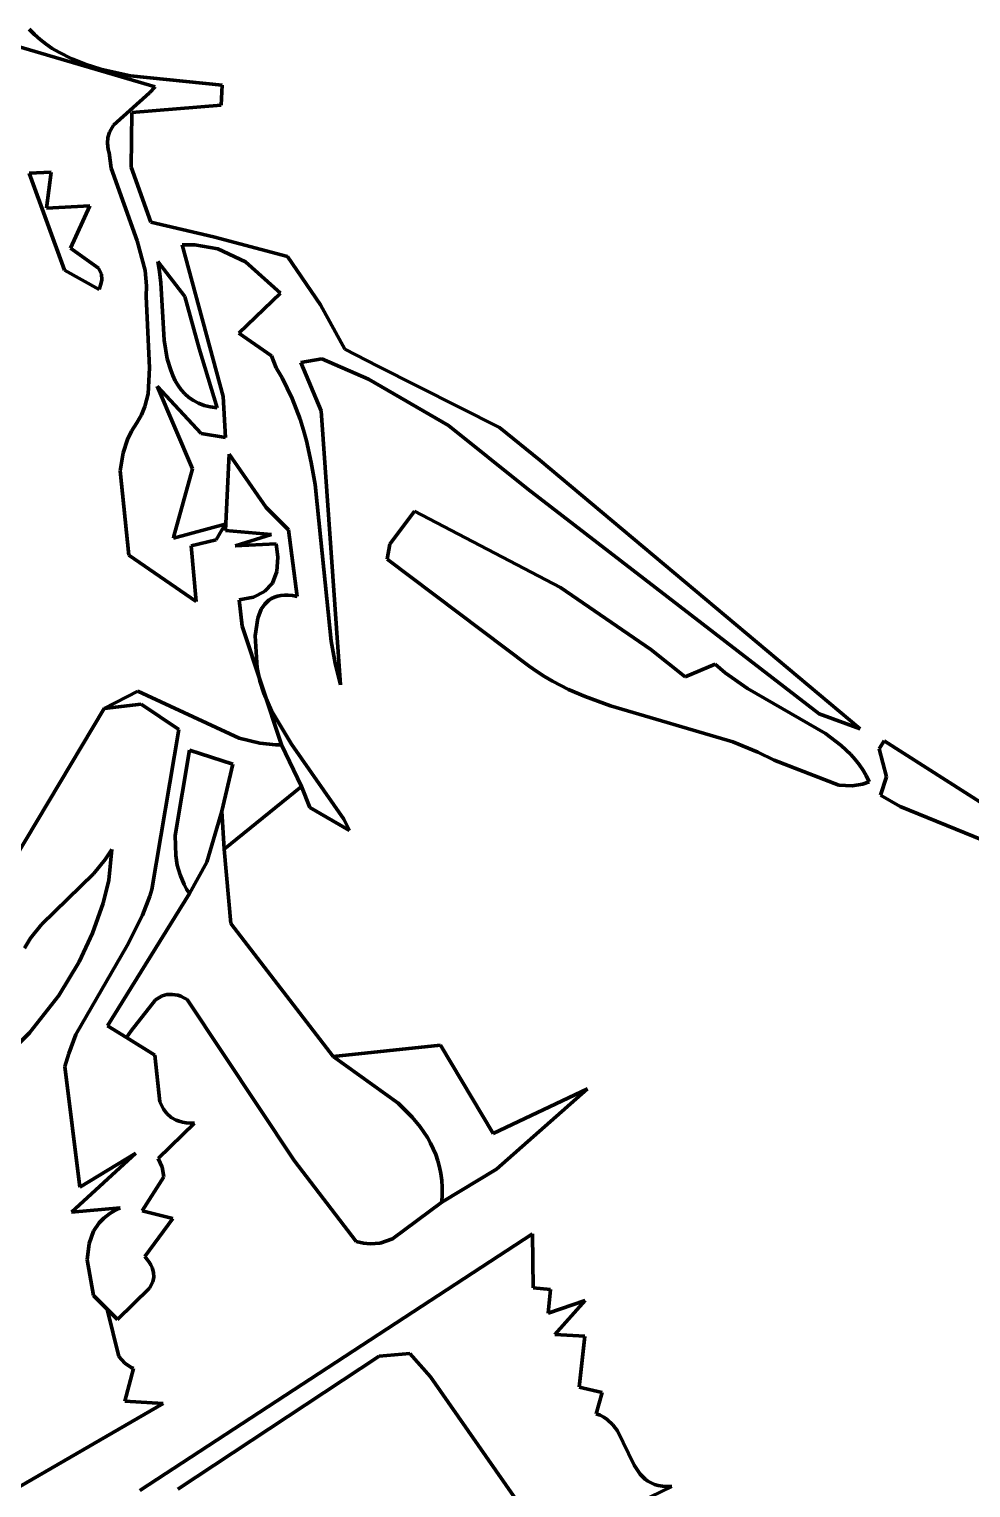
# Model space of a CAD drawing. Header units: millimetres. Extents: x 0 to 8.3, y 0 to 12.4.
# Drawn here: x 5.837 to 6.647, y 4.864 to 6.119 of the extents above; entities that cross this region are included whole.
import ezdxf

# ---------------------------------------------------------------- set-up
doc = ezdxf.new("R2010")
doc.units = ezdxf.units.MM
for name, color, linetype, lineweight in [('color#131313ff', 7, 'CONTINUOUS', 100), ('color#7c7c7cff', 7, 'CONTINUOUS', 100), ('color#c5c5c5ff', 7, 'CONTINUOUS', 100), ('color#ffffffff', 7, 'CONTINUOUS', 100)]:
    doc.layers.add(name, color=color, linetype=linetype, lineweight=lineweight)

msp = doc.modelspace()

# ---------------------------------------------------------------- linework, layer by layer
at = {"layer": 'color#131313ff'}
for p, q in [((5.8367, 6.1187), (5.8414, 6.1141)), ((5.8414, 6.1141), (5.8463, 6.1098)), ((5.9452, 6.0691), (5.8224, 6.1051)), ((5.8463, 6.1098), (5.8514, 6.1059)), ((5.8514, 6.1059), (5.8567, 6.1022)), ((5.8567, 6.1022), (5.8622, 6.0989)), ((5.8622, 6.0989), (5.8736, 6.0931)), ((5.8736, 6.0931), (5.8856, 6.0882)), ((5.8856, 6.0882), (5.8981, 6.0843)), ((5.8981, 6.0843), (5.924, 6.0786)), ((5.924, 6.0786), (6.0029, 6.0706)), ((5.9093, 6.0362), (5.9404, 6.0638)), ((5.9404, 6.0638), (5.9452, 6.0691)), ((6.0029, 6.0706), (6.0021, 6.0532)), ((6.0021, 6.0532), (5.9251, 6.047)), ((5.9059, 6.03), (5.9093, 6.0362)), ((5.9251, 6.047), (5.9245, 6.0001)), ((5.9041, 6.0206), (5.9045, 6.0255)), ((5.9045, 6.0255), (5.9059, 6.03)), ((5.9048, 6.0153), (5.9041, 6.0206)), ((5.9056, 6.0124), (5.9048, 6.0153)), ((5.9074, 5.9992), (5.9056, 6.0124)), ((5.9297, 5.9365), (5.9074, 5.9992)), ((5.9245, 6.0001), (5.9414, 5.9527)), ((5.8369, 5.9947), (5.8558, 5.9957)), ((5.8671, 5.9113), (5.8369, 5.9947)), ((5.8558, 5.9957), (5.8518, 5.9646)), ((5.8518, 5.9646), (5.8889, 5.9667)), ((5.8889, 5.9667), (5.8724, 5.9302)), ((5.9414, 5.9527), (5.9953, 5.94)), ((5.9365, 5.911), (5.9297, 5.9365)), ((5.9953, 5.94), (6.059, 5.9233)), ((5.8724, 5.9302), (5.8965, 5.913)), ((5.9793, 5.9332), (5.9686, 5.9333)), ((5.9686, 5.9333), (6.0039, 5.8028)), ((5.9992, 5.9297), (5.9793, 5.9332)), ((6.0229, 5.9187), (5.9992, 5.9297)), ((6.059, 5.9233), (6.0875, 5.8817)), ((5.8969, 5.8949), (5.8671, 5.9113)), ((5.8965, 5.913), (5.8991, 5.908)), ((5.9377, 5.8979), (5.9365, 5.911)), ((5.9476, 5.919), (5.9491, 5.9102)), ((5.9707, 5.8888), (5.9476, 5.919)), ((5.9491, 5.9102), (5.9501, 5.9004)), ((6.0531, 5.8915), (6.0229, 5.9187)), ((5.8986, 5.8993), (5.8969, 5.8949)), ((5.8993, 5.9032), (5.8986, 5.8993)), ((5.8991, 5.908), (5.8993, 5.9032)), ((5.9374, 5.8888), (5.9377, 5.8979)), ((5.9501, 5.9004), (5.9531, 5.8512)), ((5.9404, 5.8274), (5.9374, 5.8888)), ((5.9831, 5.844), (5.9707, 5.8888)), ((6.0171, 5.8571), (6.0531, 5.8915)), ((6.0875, 5.8817), (6.1084, 5.8434)), ((5.9531, 5.8512), (5.9557, 5.8352)), ((6.0453, 5.8377), (6.0171, 5.8571)), ((5.9557, 5.8352), (5.9586, 5.8253)), ((5.9986, 5.7929), (5.9831, 5.844)), ((6.0493, 5.8273), (6.0453, 5.8377)), ((6.0887, 5.8351), (6.0707, 5.8321)), ((6.1287, 5.8176), (6.0887, 5.8351)), ((6.1084, 5.8434), (6.137, 5.8289)), ((5.9392, 5.8049), (5.9404, 5.8274)), ((5.9586, 5.8253), (5.9604, 5.8207)), ((6.0544, 5.8187), (6.0493, 5.8273)), ((6.0707, 5.8321), (6.0881, 5.7903)), ((6.137, 5.8289), (6.2415, 5.7762)), ((5.9848, 5.7709), (5.9469, 5.8115)), ((5.9469, 5.8115), (5.9774, 5.7406)), ((5.9604, 5.8207), (5.9624, 5.8163)), ((5.9624, 5.8163), (5.9649, 5.8122)), ((5.9649, 5.8122), (5.9676, 5.8085)), ((6.0589, 5.8099), (6.0544, 5.8187)), ((6.063, 5.8011), (6.0589, 5.8099)), ((6.1976, 5.7777), (6.1287, 5.8176)), ((5.9364, 5.794), (5.9392, 5.8049)), ((5.9676, 5.8085), (5.9707, 5.805)), ((5.9707, 5.805), (5.9742, 5.8019)), ((5.9742, 5.8019), (5.9782, 5.7992)), ((5.9782, 5.7992), (5.9825, 5.7969)), ((5.9825, 5.7969), (5.9874, 5.7951)), ((6.0039, 5.8028), (6.0059, 5.7674)), ((6.0667, 5.7921), (6.063, 5.8011)), ((5.9294, 5.7801), (5.9334, 5.787)), ((5.9334, 5.787), (5.9364, 5.794)), ((5.9874, 5.7951), (5.9927, 5.7938)), ((5.9927, 5.7938), (5.9986, 5.7929)), ((6.07, 5.7831), (6.0667, 5.7921)), ((6.0881, 5.7903), (6.1048, 5.5546)), ((5.9213, 5.7657), (5.9249, 5.773)), ((5.9249, 5.773), (5.9294, 5.7801)), ((6.0729, 5.7739), (6.07, 5.7831)), ((6.0754, 5.7647), (6.0729, 5.7739)), ((6.2656, 5.7233), (6.1976, 5.7777)), ((6.2415, 5.7762), (6.2763, 5.748)), ((5.9176, 5.7543), (5.9213, 5.7657)), ((6.0059, 5.7674), (5.9848, 5.7709)), ((6.0796, 5.7461), (6.0754, 5.7647)), ((5.9151, 5.7387), (5.9176, 5.7543)), ((6.0057, 5.6876), (6.0086, 5.7476)), ((6.0086, 5.7476), (6.0089, 5.7532)), ((6.0089, 5.7532), (6.0408, 5.7073)), ((6.2763, 5.748), (6.552, 5.517)), ((5.9226, 5.6664), (5.9151, 5.7387)), ((5.9774, 5.7406), (5.9614, 5.6826)), ((6.0828, 5.7271), (6.0796, 5.7461)), ((6.0879, 5.6791), (6.0828, 5.7271)), ((6.5167, 5.5299), (6.2656, 5.7233)), ((6.0408, 5.7073), (6.0599, 5.688)), ((5.9609, 5.681), (6.0054, 5.693)), ((6.0054, 5.693), (5.9976, 5.6794)), ((6.0454, 5.684), (6.0057, 5.6876)), ((6.014, 5.6743), (6.0454, 5.684)), ((6.0599, 5.688), (6.0674, 5.6308)), ((5.9614, 5.6826), (5.9609, 5.681)), ((5.9976, 5.6794), (5.9763, 5.6743)), ((5.9763, 5.6743), (5.9806, 5.6265)), ((6.0495, 5.6761), (6.014, 5.6743)), ((6.0508, 5.6645), (6.0495, 5.6761)), ((6.0966, 5.5923), (6.0879, 5.6791)), ((5.9806, 5.6265), (5.9226, 5.6664)), ((6.0499, 5.6522), (6.0508, 5.6645)), ((6.0461, 5.6423), (6.0499, 5.6522)), ((6.0298, 5.6301), (6.0394, 5.635)), ((6.0394, 5.635), (6.0461, 5.6423)), ((6.0174, 5.6277), (6.0298, 5.6301)), ((6.02, 5.6053), (6.0174, 5.6277)), ((6.0395, 5.624), (6.0366, 5.6197)), ((6.0432, 5.6275), (6.0395, 5.624)), ((6.0454, 5.6289), (6.0432, 5.6275)), ((6.0478, 5.63), (6.0454, 5.6289)), ((6.0504, 5.6309), (6.0478, 5.63)), ((6.0533, 5.6315), (6.0504, 5.6309)), ((6.0564, 5.6319), (6.0533, 5.6315)), ((6.0598, 5.6318), (6.0564, 5.6319)), ((6.0635, 5.6315), (6.0598, 5.6318)), ((6.0674, 5.6308), (6.0635, 5.6315)), ((6.0335, 5.612), (6.0313, 5.597)), ((6.0366, 5.6197), (6.0335, 5.612)), ((6.0539, 5.503), (6.02, 5.6053)), ((6.0313, 5.597), (6.0329, 5.5693)), ((6.1002, 5.5733), (6.0966, 5.5923)), ((6.1048, 5.5546), (6.1002, 5.5733)), ((6.0329, 5.5693), (6.0353, 5.5582)), ((6.0353, 5.5582), (6.0387, 5.5475)), ((6.0387, 5.5475), (6.0453, 5.5323)), ((5.7978, 5.3611), (5.9013, 5.5343)), ((5.9013, 5.5343), (5.9333, 5.5381)), ((5.9333, 5.5381), (5.9655, 5.5164)), ((6.0453, 5.5323), (6.0627, 5.5038)), ((6.552, 5.517), (6.5167, 5.5299)), ((5.9655, 5.5164), (5.9423, 5.3787)), ((6.0713, 5.4673), (6.0539, 5.503)), ((6.0627, 5.5038), (6.1075, 5.4392)), ((6.0783, 5.4493), (6.0713, 5.4673)), ((5.9896, 5.4022), (6.0027, 5.4461)), ((6.0027, 5.4461), (6.0045, 5.4135)), ((6.1125, 5.4293), (6.0783, 5.4493)), ((6.1075, 5.4392), (6.1125, 5.4293)), ((5.9078, 5.413), (5.9022, 5.4045)), ((5.9054, 5.3866), (5.9078, 5.413)), ((6.0045, 5.4135), (6.0104, 5.3494)), ((5.9022, 5.4045), (5.8924, 5.3925)), ((5.9747, 5.3752), (5.9896, 5.4022)), ((5.8924, 5.3925), (5.8475, 5.3485)), ((5.9004, 5.3668), (5.9054, 5.3866)), ((5.9042, 5.2614), (5.9747, 5.3752)), ((5.9406, 5.373), (5.9344, 5.3566)), ((5.9423, 5.3787), (5.9406, 5.373)), ((5.8914, 5.3412), (5.9004, 5.3668)), ((5.8475, 5.3485), (5.838, 5.3367)), ((5.9344, 5.3566), (5.9211, 5.3305)), ((6.0104, 5.3494), (6.0983, 5.2349)), ((5.838, 5.3367), (5.8327, 5.3283)), ((5.8798, 5.3166), (5.8914, 5.3412)), ((5.9211, 5.3305), (5.877, 5.2541)), ((5.8622, 5.2876), (5.8798, 5.3166)), ((5.8371, 5.2554), (5.8622, 5.2876)), ((5.9455, 5.2839), (5.9245, 5.257)), ((5.9512, 5.2871), (5.9455, 5.2839)), ((5.9554, 5.2883), (5.9512, 5.2871)), ((5.9599, 5.2885), (5.9554, 5.2883)), ((5.9648, 5.2877), (5.9599, 5.2885)), ((5.9673, 5.2868), (5.9648, 5.2877)), ((5.97, 5.2856), (5.9673, 5.2868)), ((5.9728, 5.2841), (5.97, 5.2856)), ((6.065, 5.1455), (5.9728, 5.2841)), ((5.9206, 5.2514), (5.9042, 5.2614)), ((5.8035, 5.2218), (5.8371, 5.2554)), ((5.877, 5.2541), (5.8708, 5.2377)), ((5.9245, 5.257), (5.9206, 5.2514)), ((5.8708, 5.2377), (5.8676, 5.2264)), ((6.0983, 5.2349), (6.1543, 5.1948)), ((5.8676, 5.2264), (5.8803, 5.1225)), ((6.1543, 5.1948), (6.1663, 5.1829)), ((6.1663, 5.1829), (6.1733, 5.1744)), ((6.1733, 5.1744), (6.1795, 5.1653)), ((6.1795, 5.1653), (6.1822, 5.1605)), ((6.1822, 5.1605), (6.1846, 5.1556)), ((5.9286, 5.1518), (5.8733, 5.101)), ((5.8803, 5.1225), (5.9286, 5.1518)), ((6.1183, 5.076), (6.065, 5.1455)), ((6.1846, 5.1556), (6.1867, 5.1506)), ((6.1867, 5.1506), (6.1885, 5.1453)), ((6.1885, 5.1453), (6.19, 5.1399)), ((6.19, 5.1399), (6.1912, 5.1343)), ((6.1912, 5.1343), (6.1919, 5.1285)), ((6.1919, 5.1285), (6.1923, 5.1225)), ((6.1923, 5.1225), (6.1923, 5.1163)), ((6.1919, 5.1098), (6.1495, 5.0782)), ((6.1923, 5.1163), (6.1919, 5.1098)), ((5.8733, 5.101), (5.9152, 5.1049)), ((5.9012, 5.0961), (5.8971, 5.0919)), ((5.9062, 5.1), (5.9012, 5.0961)), ((5.912, 5.1034), (5.9062, 5.1)), ((5.9152, 5.1049), (5.912, 5.1034)), ((5.8923, 5.0848), (5.8883, 5.0743)), ((5.8971, 5.0919), (5.8923, 5.0848)), ((5.932, 4.8618), (6.2699, 5.0825)), ((6.2699, 5.0825), (6.2705, 5.0361)), ((5.8883, 5.0743), (5.8867, 5.06)), ((6.1244, 5.0745), (6.1183, 5.076)), ((6.1303, 5.0739), (6.1244, 5.0745)), ((6.1388, 5.0746), (6.1303, 5.0739)), ((6.1495, 5.0782), (6.1388, 5.0746)), ((5.8867, 5.06), (5.8922, 5.0295)), ((6.2705, 5.0361), (6.2854, 5.0347)), ((6.2854, 5.0347), (6.2834, 5.0142)), ((5.8922, 5.0295), (5.9038, 5.0178)), ((6.2834, 5.0142), (6.3154, 5.0251)), ((6.3154, 5.0251), (6.2892, 4.9958)), ((5.9038, 5.0178), (5.9141, 4.9771)), ((6.2892, 4.9958), (6.3149, 4.9945)), ((6.3149, 4.9945), (6.31, 4.9507)), ((5.9141, 4.9771), (5.9191, 4.9712)), ((5.9191, 4.9712), (5.9245, 4.9676)), ((6.1381, 4.9773), (5.9648, 4.8629)), ((6.1645, 4.9795), (6.1381, 4.9773)), ((6.1822, 4.9596), (6.1645, 4.9795)), ((5.9267, 4.9667), (5.9191, 4.9387)), ((5.9245, 4.9676), (5.9267, 4.9667)), ((6.2771, 4.8237), (6.1822, 4.9596)), ((6.31, 4.9507), (6.33, 4.946)), ((6.33, 4.946), (6.3249, 4.9278)), ((5.9522, 4.9365), (5.8289, 4.8651)), ((5.9191, 4.9387), (5.9522, 4.9365)), ((6.3249, 4.9278), (6.3283, 4.9264)), ((6.3283, 4.9264), (6.3314, 4.9247)), ((6.3314, 4.9247), (6.3342, 4.9227)), ((6.3342, 4.9227), (6.3391, 4.9182)), ((6.3391, 4.9182), (6.3431, 4.9131)), ((6.3431, 4.9131), (6.3576, 4.8836)), ((6.3576, 4.8836), (6.3627, 4.8759)), ((6.3627, 4.8759), (6.3669, 4.8716)), ((6.3669, 4.8716), (6.3693, 4.8698)), ((6.3693, 4.8698), (6.372, 4.8683)), ((6.372, 4.8683), (6.3749, 4.867)), ((6.39, 4.8653), (6.3254, 4.8339)), ((6.3749, 4.867), (6.3782, 4.8661)), ((6.3782, 4.8661), (6.3818, 4.8654)), ((6.3818, 4.8654), (6.3857, 4.8652)), ((6.3857, 4.8652), (6.39, 4.8653))]:
    msp.add_line(p, q, dxfattribs=at)
at = {"layer": 'color#7c7c7cff'}
for p, q in [((6.5684, 5.4997), (6.5726, 5.5065)), ((6.5745, 5.4757), (6.5684, 5.4997)), ((6.5726, 5.5065), (6.8796, 5.3108)), ((6.5694, 5.4598), (6.5745, 5.4757)), ((6.5864, 5.45), (6.5694, 5.4598)), ((6.6576, 5.4211), (6.5864, 5.45))]:
    msp.add_line(p, q, dxfattribs=at)
at = {"layer": 'color#c5c5c5ff'}
for p, q in [((6.1473, 5.6758), (6.1684, 5.704)), ((6.1684, 5.704), (6.294, 5.6385)), ((6.145, 5.6628), (6.1473, 5.6758)), ((6.2672, 5.5707), (6.145, 5.6628)), ((6.294, 5.6385), (6.3719, 5.5852)), ((6.3719, 5.5852), (6.4015, 5.5615)), ((6.4015, 5.5615), (6.4271, 5.5725)), ((6.4271, 5.5725), (6.4358, 5.565)), ((6.2737, 5.5661), (6.2672, 5.5707)), ((6.2804, 5.5619), (6.2737, 5.5661)), ((6.2871, 5.5579), (6.2804, 5.5619)), ((6.4358, 5.565), (6.4551, 5.5517)), ((5.9013, 5.5343), (5.9304, 5.5492)), ((5.9304, 5.5492), (6.0175, 5.5089)), ((6.301, 5.5508), (6.2871, 5.5579)), ((6.3152, 5.5446), (6.301, 5.5508)), ((6.4551, 5.5517), (6.5222, 5.513)), ((5.9333, 5.5381), (5.9013, 5.5343)), ((5.9655, 5.5164), (5.9333, 5.5381)), ((6.3372, 5.5366), (6.3152, 5.5446)), ((6.4423, 5.5058), (6.3372, 5.5366)), ((5.9423, 5.3787), (5.9655, 5.5164)), ((6.0175, 5.5089), (6.0353, 5.5046)), ((6.5222, 5.513), (6.5357, 5.5025)), ((5.9749, 5.4986), (5.9625, 5.4251)), ((6.0121, 5.4865), (5.9749, 5.4986)), ((6.0353, 5.5046), (6.0492, 5.5031)), ((6.0492, 5.5031), (6.0539, 5.503)), ((6.0539, 5.503), (6.0713, 5.4673)), ((6.464, 5.4969), (6.4423, 5.5058)), ((6.478, 5.49), (6.464, 5.4969)), ((6.5357, 5.5025), (6.5438, 5.4947)), ((6.0027, 5.4461), (6.0121, 5.4865)), ((6.5336, 5.4683), (6.478, 5.49)), ((6.5438, 5.4947), (6.5476, 5.4905)), ((6.5476, 5.4905), (6.551, 5.4861)), ((6.551, 5.4861), (6.5543, 5.4815)), ((6.5598, 5.4714), (6.5539, 5.4693)), ((6.5543, 5.4815), (6.5572, 5.4766)), ((6.5572, 5.4766), (6.5598, 5.4714)), ((6.0713, 5.4673), (6.0045, 5.4135)), ((6.5451, 5.4678), (6.5336, 5.4683)), ((6.5539, 5.4693), (6.5451, 5.4678)), ((6.0045, 5.4135), (6.0027, 5.4461)), ((5.9625, 5.4251), (5.9629, 5.4079)), ((5.9629, 5.4079), (5.9643, 5.3995)), ((5.9643, 5.3995), (5.9667, 5.3913)), ((5.9667, 5.3913), (5.9701, 5.3831)), ((5.9701, 5.3831), (5.9722, 5.3791)), ((5.9747, 5.3752), (5.9042, 5.2614)), ((5.9344, 5.3566), (5.9406, 5.373)), ((5.9406, 5.373), (5.9423, 5.3787)), ((5.9722, 5.3791), (5.9747, 5.3752)), ((5.9211, 5.3305), (5.9344, 5.3566)), ((5.877, 5.2541), (5.9211, 5.3305)), ((5.9042, 5.2614), (5.9206, 5.2514)), ((5.8708, 5.2377), (5.877, 5.2541)), ((5.9206, 5.2514), (5.9449, 5.2363)), ((6.0983, 5.2349), (6.1909, 5.2447)), ((6.1909, 5.2447), (6.2362, 5.1689)), ((5.8676, 5.2264), (5.8708, 5.2377)), ((5.9449, 5.2363), (5.9493, 5.1961)), ((6.1543, 5.1948), (6.0983, 5.2349)), ((5.8803, 5.1225), (5.8676, 5.2264)), ((6.2362, 5.1689), (6.3174, 5.2073)), ((6.3174, 5.2073), (6.2391, 5.1382)), ((5.9493, 5.1961), (5.9524, 5.1896)), ((6.1663, 5.1829), (6.1543, 5.1948)), ((5.9524, 5.1896), (5.9553, 5.1859)), ((5.9553, 5.1859), (5.959, 5.1827)), ((5.959, 5.1827), (5.9634, 5.1803)), ((6.1733, 5.1744), (6.1663, 5.1829)), ((5.979, 5.1776), (5.9477, 5.1472)), ((5.9634, 5.1803), (5.966, 5.1793)), ((5.966, 5.1793), (5.9689, 5.1786)), ((5.9689, 5.1786), (5.972, 5.178)), ((5.972, 5.178), (5.9753, 5.1777)), ((5.9753, 5.1777), (5.979, 5.1776)), ((6.1795, 5.1653), (6.1733, 5.1744)), ((6.1822, 5.1605), (6.1795, 5.1653)), ((6.1846, 5.1556), (6.1822, 5.1605)), ((5.8733, 5.101), (5.9286, 5.1518)), ((5.9286, 5.1518), (5.8803, 5.1225)), ((5.9477, 5.1472), (5.9514, 5.1399)), ((6.1867, 5.1506), (6.1846, 5.1556)), ((6.1885, 5.1453), (6.1867, 5.1506)), ((6.19, 5.1399), (6.1885, 5.1453)), ((5.9514, 5.1399), (5.9526, 5.1314)), ((6.1912, 5.1343), (6.19, 5.1399)), ((6.1919, 5.1285), (6.1912, 5.1343)), ((6.2391, 5.1382), (6.1919, 5.1098)), ((5.9526, 5.1314), (5.934, 5.1024)), ((6.1923, 5.1225), (6.1919, 5.1285)), ((6.1923, 5.1163), (6.1923, 5.1225)), ((6.1919, 5.1098), (6.1923, 5.1163)), ((5.9152, 5.1049), (5.8733, 5.101)), ((5.8971, 5.0919), (5.9012, 5.0961)), ((5.9012, 5.0961), (5.9062, 5.1)), ((5.9062, 5.1), (5.912, 5.1034)), ((5.912, 5.1034), (5.9152, 5.1049)), ((5.934, 5.1024), (5.9604, 5.0956)), ((5.9604, 5.0956), (5.9362, 5.0629)), ((5.8883, 5.0743), (5.8923, 5.0848)), ((5.8923, 5.0848), (5.8971, 5.0919)), ((5.8867, 5.06), (5.8883, 5.0743)), ((5.8922, 5.0295), (5.8867, 5.06)), ((5.9362, 5.0629), (5.9383, 5.0605)), ((5.9383, 5.0605), (5.9401, 5.0581)), ((5.9401, 5.0581), (5.9415, 5.0558)), ((5.9415, 5.0558), (5.9426, 5.0536)), ((5.9426, 5.0536), (5.9439, 5.0493)), ((5.944, 5.0452), (5.9432, 5.0413)), ((5.9439, 5.0493), (5.944, 5.0452)), ((5.9404, 5.0357), (5.9129, 5.0089)), ((5.9432, 5.0413), (5.9404, 5.0357)), ((5.9038, 5.0178), (5.8922, 5.0295)), ((5.9129, 5.0089), (5.9038, 5.0178))]:
    msp.add_line(p, q, dxfattribs=at)
at = {"layer": 'color#ffffffff'}
for p, q in [((5.8414, 6.1141), (5.8367, 6.1187)), ((5.8463, 6.1098), (5.8414, 6.1141)), ((5.8224, 6.1051), (5.9452, 6.0691)), ((5.8514, 6.1059), (5.8463, 6.1098)), ((5.8567, 6.1022), (5.8514, 6.1059)), ((5.8622, 6.0989), (5.8567, 6.1022)), ((5.8736, 6.0931), (5.8622, 6.0989)), ((5.8856, 6.0882), (5.8736, 6.0931)), ((5.8981, 6.0843), (5.8856, 6.0882)), ((5.924, 6.0786), (5.8981, 6.0843)), ((6.0029, 6.0706), (5.924, 6.0786)), ((5.9404, 6.0638), (5.9093, 6.0362)), ((5.9452, 6.0691), (5.9404, 6.0638)), ((6.0021, 6.0532), (6.0029, 6.0706)), ((5.9251, 6.047), (6.0021, 6.0532)), ((5.9093, 6.0362), (5.9059, 6.03)), ((5.9245, 6.0001), (5.9251, 6.047)), ((5.9045, 6.0255), (5.9041, 6.0206)), ((5.9059, 6.03), (5.9045, 6.0255)), ((5.9041, 6.0206), (5.9048, 6.0153)), ((5.9048, 6.0153), (5.9056, 6.0124)), ((5.9056, 6.0124), (5.9074, 5.9992)), ((5.9074, 5.9992), (5.9297, 5.9365)), ((5.9414, 5.9527), (5.9245, 6.0001)), ((5.8558, 5.9957), (5.8369, 5.9947)), ((5.8369, 5.9947), (5.8671, 5.9113)), ((5.8518, 5.9646), (5.8558, 5.9957)), ((5.8889, 5.9667), (5.8518, 5.9646)), ((5.8724, 5.9302), (5.8889, 5.9667)), ((5.9953, 5.94), (5.9414, 5.9527)), ((5.9297, 5.9365), (5.9365, 5.911)), ((6.059, 5.9233), (5.9953, 5.94)), ((5.8965, 5.913), (5.8724, 5.9302)), ((6.0039, 5.8028), (5.9686, 5.9333)), ((5.9686, 5.9333), (5.9793, 5.9332)), ((5.9793, 5.9332), (5.9992, 5.9297)), ((5.9992, 5.9297), (6.0229, 5.9187)), ((6.0875, 5.8817), (6.059, 5.9233)), ((5.8671, 5.9113), (5.8969, 5.8949)), ((5.8991, 5.908), (5.8965, 5.913)), ((5.9365, 5.911), (5.9377, 5.8979)), ((5.9476, 5.919), (5.9707, 5.8888)), ((5.9491, 5.9102), (5.9476, 5.919)), ((5.9501, 5.9004), (5.9491, 5.9102)), ((6.0229, 5.9187), (6.0531, 5.8915)), ((5.8969, 5.8949), (5.8986, 5.8993)), ((5.8986, 5.8993), (5.8993, 5.9032)), ((5.8993, 5.9032), (5.8991, 5.908)), ((5.9377, 5.8979), (5.9374, 5.8888)), ((5.9531, 5.8512), (5.9501, 5.9004)), ((5.9374, 5.8888), (5.9404, 5.8274)), ((5.9707, 5.8888), (5.9831, 5.844)), ((6.0531, 5.8915), (6.0171, 5.8571)), ((6.1084, 5.8434), (6.0875, 5.8817)), ((5.9557, 5.8352), (5.9531, 5.8512)), ((6.0171, 5.8571), (6.0453, 5.8377)), ((5.9586, 5.8253), (5.9557, 5.8352)), ((5.9831, 5.844), (5.9986, 5.7929)), ((6.0453, 5.8377), (6.0493, 5.8273)), ((6.0707, 5.8321), (6.0887, 5.8351)), ((6.0887, 5.8351), (6.1287, 5.8176)), ((6.137, 5.8289), (6.1084, 5.8434)), ((5.9404, 5.8274), (5.9392, 5.8049)), ((5.9604, 5.8207), (5.9586, 5.8253)), ((6.0493, 5.8273), (6.0544, 5.8187)), ((6.0881, 5.7903), (6.0707, 5.8321)), ((6.2415, 5.7762), (6.137, 5.8289)), ((5.9774, 5.7406), (5.9469, 5.8115)), ((5.9469, 5.8115), (5.9848, 5.7709)), ((5.9624, 5.8163), (5.9604, 5.8207)), ((5.9649, 5.8122), (5.9624, 5.8163)), ((5.9676, 5.8085), (5.9649, 5.8122)), ((6.0544, 5.8187), (6.0589, 5.8099)), ((6.0589, 5.8099), (6.063, 5.8011)), ((6.1287, 5.8176), (6.1976, 5.7777)), ((5.9392, 5.8049), (5.9364, 5.794)), ((5.9707, 5.805), (5.9676, 5.8085)), ((5.9742, 5.8019), (5.9707, 5.805)), ((5.9782, 5.7992), (5.9742, 5.8019)), ((5.9825, 5.7969), (5.9782, 5.7992)), ((5.9874, 5.7951), (5.9825, 5.7969)), ((6.0059, 5.7674), (6.0039, 5.8028)), ((6.063, 5.8011), (6.0667, 5.7921)), ((5.9334, 5.787), (5.9294, 5.7801)), ((5.9364, 5.794), (5.9334, 5.787)), ((5.9927, 5.7938), (5.9874, 5.7951)), ((5.9986, 5.7929), (5.9927, 5.7938)), ((6.0667, 5.7921), (6.07, 5.7831)), ((6.1048, 5.5546), (6.0881, 5.7903)), ((5.9249, 5.773), (5.9213, 5.7657)), ((5.9294, 5.7801), (5.9249, 5.773)), ((6.07, 5.7831), (6.0729, 5.7739)), ((6.0729, 5.7739), (6.0754, 5.7647)), ((6.1976, 5.7777), (6.2656, 5.7233)), ((6.2763, 5.748), (6.2415, 5.7762)), ((5.9213, 5.7657), (5.9176, 5.7543)), ((5.9848, 5.7709), (6.0059, 5.7674)), ((6.0754, 5.7647), (6.0796, 5.7461)), ((5.9176, 5.7543), (5.9151, 5.7387)), ((6.0086, 5.7476), (6.0057, 5.6876)), ((6.0089, 5.7532), (6.0086, 5.7476)), ((6.0408, 5.7073), (6.0089, 5.7532)), ((6.552, 5.517), (6.2763, 5.748)), ((5.9151, 5.7387), (5.9226, 5.6664)), ((5.9614, 5.6826), (5.9774, 5.7406)), ((6.0796, 5.7461), (6.0828, 5.7271)), ((6.0828, 5.7271), (6.0879, 5.6791)), ((6.2656, 5.7233), (6.5167, 5.5299)), ((6.0599, 5.688), (6.0408, 5.7073)), ((6.1684, 5.704), (6.1473, 5.6758)), ((6.294, 5.6385), (6.1684, 5.704)), ((6.0054, 5.693), (5.9609, 5.681)), ((5.9976, 5.6794), (6.0054, 5.693)), ((6.0057, 5.6876), (6.0454, 5.684)), ((6.0454, 5.684), (6.014, 5.6743)), ((6.0674, 5.6308), (6.0599, 5.688)), ((5.9609, 5.681), (5.9614, 5.6826)), ((5.9763, 5.6743), (5.9976, 5.6794)), ((5.9806, 5.6265), (5.9763, 5.6743)), ((6.014, 5.6743), (6.0495, 5.6761)), ((6.0495, 5.6761), (6.0508, 5.6645)), ((6.0879, 5.6791), (6.0966, 5.5923)), ((6.1473, 5.6758), (6.145, 5.6628)), ((5.9226, 5.6664), (5.9806, 5.6265)), ((6.0508, 5.6645), (6.0499, 5.6522)), ((6.145, 5.6628), (6.2672, 5.5707)), ((6.0499, 5.6522), (6.0461, 5.6423)), ((6.0394, 5.635), (6.0298, 5.6301)), ((6.0461, 5.6423), (6.0394, 5.635)), ((6.3719, 5.5852), (6.294, 5.6385)), ((6.0298, 5.6301), (6.0174, 5.6277)), ((6.0174, 5.6277), (6.02, 5.6053)), ((6.0366, 5.6197), (6.0395, 5.624)), ((6.0395, 5.624), (6.0432, 5.6275)), ((6.0432, 5.6275), (6.0454, 5.6289)), ((6.0454, 5.6289), (6.0478, 5.63)), ((6.0478, 5.63), (6.0504, 5.6309)), ((6.0504, 5.6309), (6.0533, 5.6315)), ((6.0533, 5.6315), (6.0564, 5.6319)), ((6.0564, 5.6319), (6.0598, 5.6318)), ((6.0598, 5.6318), (6.0635, 5.6315)), ((6.0635, 5.6315), (6.0674, 5.6308)), ((6.0313, 5.597), (6.0335, 5.612)), ((6.0335, 5.612), (6.0366, 5.6197)), ((6.02, 5.6053), (6.0539, 5.503)), ((6.0329, 5.5693), (6.0313, 5.597)), ((6.0966, 5.5923), (6.1002, 5.5733)), ((6.4015, 5.5615), (6.3719, 5.5852)), ((6.1002, 5.5733), (6.1048, 5.5546)), ((6.4271, 5.5725), (6.4015, 5.5615)), ((6.4358, 5.565), (6.4271, 5.5725)), ((6.0353, 5.5582), (6.0329, 5.5693)), ((6.2672, 5.5707), (6.2737, 5.5661)), ((6.2737, 5.5661), (6.2804, 5.5619)), ((6.2804, 5.5619), (6.2871, 5.5579)), ((6.4551, 5.5517), (6.4358, 5.565)), ((5.9304, 5.5492), (5.9013, 5.5343)), ((6.0175, 5.5089), (5.9304, 5.5492)), ((6.0387, 5.5475), (6.0353, 5.5582)), ((6.0453, 5.5323), (6.0387, 5.5475)), ((6.2871, 5.5579), (6.301, 5.5508)), ((6.301, 5.5508), (6.3152, 5.5446)), ((6.5222, 5.513), (6.4551, 5.5517)), ((5.9013, 5.5343), (5.7978, 5.3611)), ((6.3152, 5.5446), (6.3372, 5.5366)), ((6.3372, 5.5366), (6.4423, 5.5058)), ((6.0627, 5.5038), (6.0453, 5.5323)), ((6.5167, 5.5299), (6.552, 5.517)), ((6.0353, 5.5046), (6.0175, 5.5089)), ((6.5357, 5.5025), (6.5222, 5.513)), ((5.9625, 5.4251), (5.9749, 5.4986)), ((5.9749, 5.4986), (6.0121, 5.4865)), ((6.0492, 5.5031), (6.0353, 5.5046)), ((6.0539, 5.503), (6.0492, 5.5031)), ((6.1075, 5.4392), (6.0627, 5.5038)), ((6.4423, 5.5058), (6.464, 5.4969)), ((6.464, 5.4969), (6.478, 5.49)), ((6.5438, 5.4947), (6.5357, 5.5025)), ((6.5726, 5.5065), (6.5684, 5.4997)), ((6.5684, 5.4997), (6.5745, 5.4757)), ((6.8796, 5.3108), (6.5726, 5.5065)), ((6.0121, 5.4865), (6.0027, 5.4461)), ((6.478, 5.49), (6.5336, 5.4683)), ((6.5476, 5.4905), (6.5438, 5.4947)), ((6.551, 5.4861), (6.5476, 5.4905)), ((6.5543, 5.4815), (6.551, 5.4861)), ((6.5539, 5.4693), (6.5598, 5.4714)), ((6.5572, 5.4766), (6.5543, 5.4815)), ((6.5598, 5.4714), (6.5572, 5.4766)), ((6.5745, 5.4757), (6.5694, 5.4598)), ((6.0045, 5.4135), (6.0713, 5.4673)), ((6.0713, 5.4673), (6.0783, 5.4493)), ((6.5336, 5.4683), (6.5451, 5.4678)), ((6.5451, 5.4678), (6.5539, 5.4693)), ((6.5694, 5.4598), (6.5864, 5.45)), ((6.0027, 5.4461), (5.9896, 5.4022)), ((6.0783, 5.4493), (6.1125, 5.4293)), ((6.5864, 5.45), (6.6576, 5.4211)), ((6.1125, 5.4293), (6.1075, 5.4392)), ((5.9629, 5.4079), (5.9625, 5.4251)), ((5.9022, 5.4045), (5.9078, 5.413)), ((5.9078, 5.413), (5.9054, 5.3866)), ((5.9643, 5.3995), (5.9629, 5.4079)), ((6.0104, 5.3494), (6.0045, 5.4135)), ((5.8924, 5.3925), (5.9022, 5.4045)), ((5.9667, 5.3913), (5.9643, 5.3995)), ((5.9896, 5.4022), (5.9747, 5.3752)), ((5.8475, 5.3485), (5.8924, 5.3925)), ((5.9054, 5.3866), (5.9004, 5.3668)), ((5.9701, 5.3831), (5.9667, 5.3913)), ((5.9722, 5.3791), (5.9701, 5.3831)), ((5.9747, 5.3752), (5.9722, 5.3791)), ((5.9004, 5.3668), (5.8914, 5.3412)), ((5.838, 5.3367), (5.8475, 5.3485)), ((6.0983, 5.2349), (6.0104, 5.3494)), ((5.8327, 5.3283), (5.838, 5.3367)), ((5.8914, 5.3412), (5.8798, 5.3166)), ((5.8798, 5.3166), (5.8622, 5.2876)), ((5.8622, 5.2876), (5.8371, 5.2554)), ((5.9245, 5.257), (5.9455, 5.2839)), ((5.9455, 5.2839), (5.9512, 5.2871)), ((5.9512, 5.2871), (5.9554, 5.2883)), ((5.9554, 5.2883), (5.9599, 5.2885)), ((5.9599, 5.2885), (5.9648, 5.2877)), ((5.9648, 5.2877), (5.9673, 5.2868)), ((5.9673, 5.2868), (5.97, 5.2856)), ((5.97, 5.2856), (5.9728, 5.2841)), ((5.9728, 5.2841), (6.065, 5.1455)), ((5.8371, 5.2554), (5.8035, 5.2218)), ((5.9206, 5.2514), (5.9245, 5.257)), ((5.9449, 5.2363), (5.9206, 5.2514)), ((6.1909, 5.2447), (6.0983, 5.2349)), ((6.2362, 5.1689), (6.1909, 5.2447)), ((5.9493, 5.1961), (5.9449, 5.2363)), ((6.3174, 5.2073), (6.2362, 5.1689)), ((6.2391, 5.1382), (6.3174, 5.2073)), ((5.9524, 5.1896), (5.9493, 5.1961)), ((5.9553, 5.1859), (5.9524, 5.1896)), ((5.959, 5.1827), (5.9553, 5.1859)), ((5.9634, 5.1803), (5.959, 5.1827)), ((5.9477, 5.1472), (5.979, 5.1776)), ((5.966, 5.1793), (5.9634, 5.1803)), ((5.9689, 5.1786), (5.966, 5.1793)), ((5.972, 5.178), (5.9689, 5.1786)), ((5.9753, 5.1777), (5.972, 5.178)), ((5.979, 5.1776), (5.9753, 5.1777)), ((5.9514, 5.1399), (5.9477, 5.1472)), ((6.065, 5.1455), (6.1183, 5.076)), ((5.9526, 5.1314), (5.9514, 5.1399)), ((6.1919, 5.1098), (6.2391, 5.1382)), ((5.934, 5.1024), (5.9526, 5.1314)), ((6.1495, 5.0782), (6.1919, 5.1098)), ((5.9604, 5.0956), (5.934, 5.1024)), ((5.9362, 5.0629), (5.9604, 5.0956)), ((6.2699, 5.0825), (5.932, 4.8618)), ((6.2705, 5.0361), (6.2699, 5.0825)), ((6.1183, 5.076), (6.1244, 5.0745)), ((6.1244, 5.0745), (6.1303, 5.0739)), ((6.1303, 5.0739), (6.1388, 5.0746)), ((6.1388, 5.0746), (6.1495, 5.0782)), ((5.9383, 5.0605), (5.9362, 5.0629)), ((5.9401, 5.0581), (5.9383, 5.0605)), ((5.9415, 5.0558), (5.9401, 5.0581)), ((5.9426, 5.0536), (5.9415, 5.0558)), ((5.9439, 5.0493), (5.9426, 5.0536)), ((5.9432, 5.0413), (5.944, 5.0452)), ((5.944, 5.0452), (5.9439, 5.0493)), ((5.9129, 5.0089), (5.9404, 5.0357)), ((5.9404, 5.0357), (5.9432, 5.0413)), ((6.2854, 5.0347), (6.2705, 5.0361)), ((6.2834, 5.0142), (6.2854, 5.0347)), ((6.3154, 5.0251), (6.2834, 5.0142)), ((6.2892, 4.9958), (6.3154, 5.0251)), ((5.9141, 4.9771), (5.9038, 5.0178)), ((5.9038, 5.0178), (5.9129, 5.0089)), ((6.3149, 4.9945), (6.2892, 4.9958)), ((6.31, 4.9507), (6.3149, 4.9945)), ((5.9191, 4.9712), (5.9141, 4.9771)), ((5.9245, 4.9676), (5.9191, 4.9712)), ((5.9648, 4.8629), (6.1381, 4.9773)), ((6.1381, 4.9773), (6.1645, 4.9795)), ((6.1645, 4.9795), (6.1822, 4.9596)), ((5.9191, 4.9387), (5.9267, 4.9667)), ((5.9267, 4.9667), (5.9245, 4.9676)), ((6.1822, 4.9596), (6.2771, 4.8237)), ((6.33, 4.946), (6.31, 4.9507)), ((6.3249, 4.9278), (6.33, 4.946)), ((5.8289, 4.8651), (5.9522, 4.9365)), ((5.9522, 4.9365), (5.9191, 4.9387)), ((6.3283, 4.9264), (6.3249, 4.9278)), ((6.3314, 4.9247), (6.3283, 4.9264)), ((6.3342, 4.9227), (6.3314, 4.9247)), ((6.3391, 4.9182), (6.3342, 4.9227)), ((6.3431, 4.9131), (6.3391, 4.9182)), ((6.3576, 4.8836), (6.3431, 4.9131)), ((6.3627, 4.8759), (6.3576, 4.8836)), ((6.3669, 4.8716), (6.3627, 4.8759)), ((6.3693, 4.8698), (6.3669, 4.8716)), ((6.372, 4.8683), (6.3693, 4.8698)), ((6.3749, 4.867), (6.372, 4.8683)), ((6.3254, 4.8339), (6.39, 4.8653)), ((6.3782, 4.8661), (6.3749, 4.867)), ((6.3818, 4.8654), (6.3782, 4.8661)), ((6.3857, 4.8652), (6.3818, 4.8654)), ((6.39, 4.8653), (6.3857, 4.8652))]:
    msp.add_line(p, q, dxfattribs=at)

doc.saveas('drawing.dxf')
